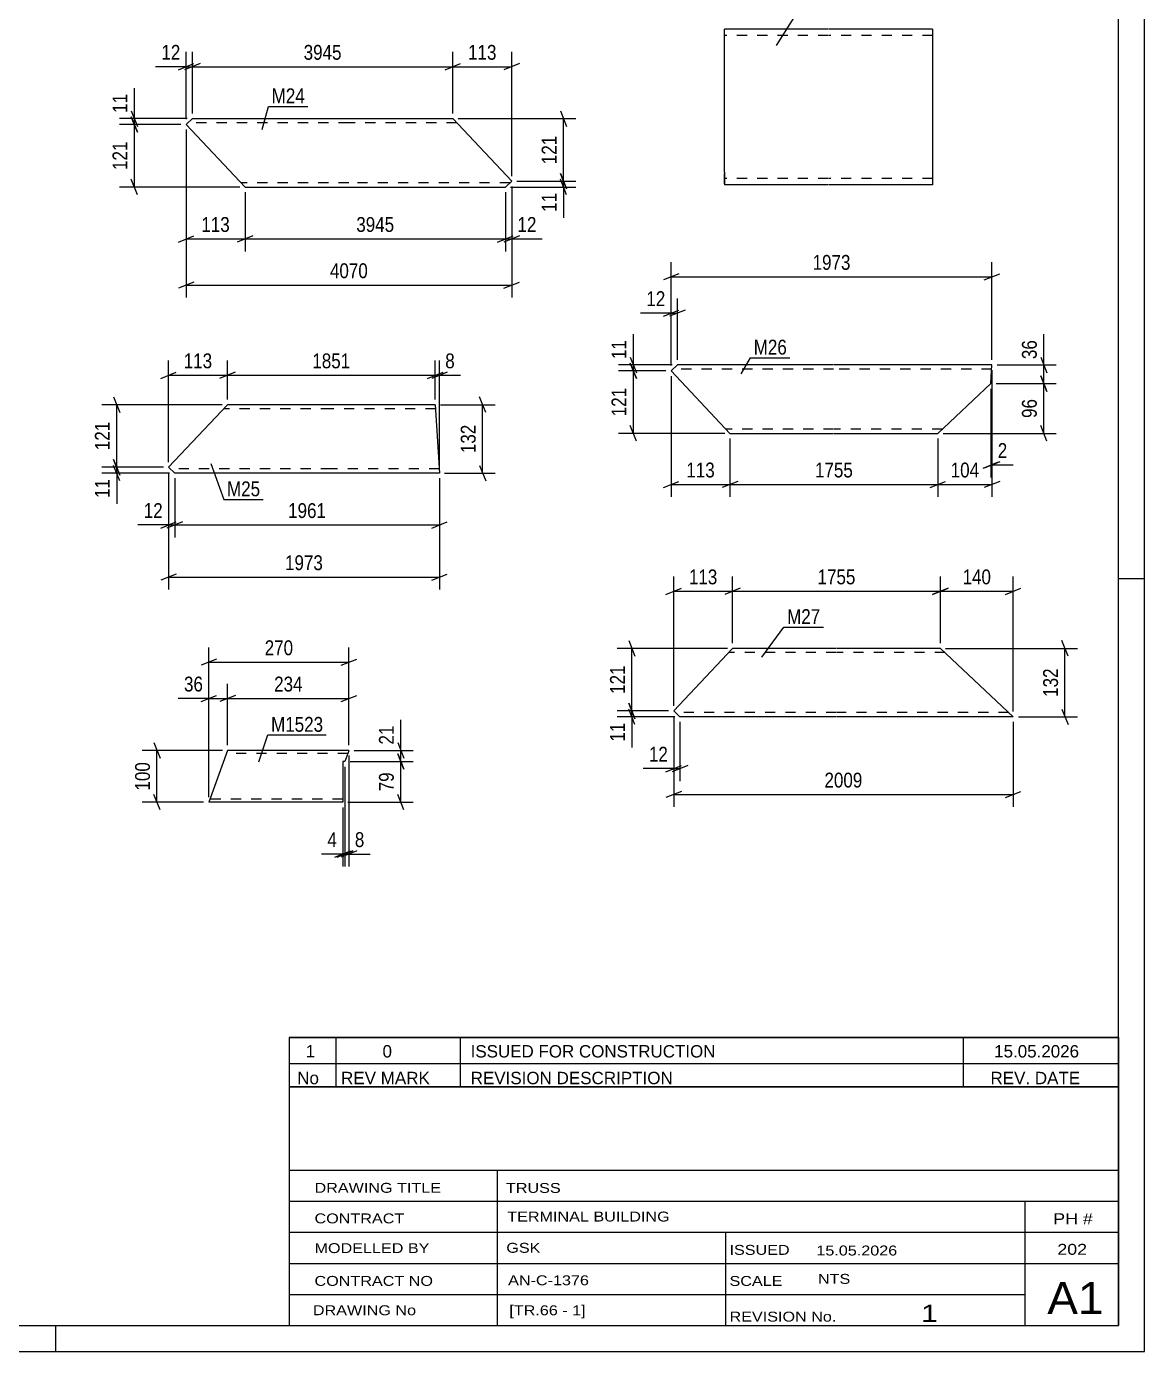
# Model space of a CAD drawing. Header units: millimetres. Extents: x 0 to 594, y 0 to 420.
# Drawn here: x 378.3 to 594, y 0 to 255.5 of the extents above; entities that cross this region are included whole.
import ezdxf

# ---------------------------------------------------------------- set-up
doc = ezdxf.new("R2010")
doc.units = ezdxf.units.MM
doc.linetypes.add('DXK_LINE_DOT2', pattern=[3.9198, 1.9599, -1.9599])
doc.styles.add('Arial Narrow', font='ARIALN.TTF', dxfattribs={"height": 0.2})

# ---------------------------------------------------------------- blocks, each defined once
blk = doc.blocks.new('Unknown-392021998-1163')
at = {"color": 5, "linetype": 'Continuous'}
for p, q in [((594, 0), (594, 420)), ((589, 5), (589, 415)), ((594, 149), (589, 149)), ((5, 5), (589, 5)), ((384, 0), (384, 5)), ((0, 0), (594, 0))]:
    blk.add_line(p, q, dxfattribs=at)
blk = doc.blocks.new('Unknown-392021998-32591')
at = {"color": 7, "linetype": 'Continuous'}
for p, q in [((429, 51.05), (429, 5)), ((429, 51.05), (589, 51.05)), ((589, 51), (589, 5)), ((429, 35), (589, 35)), ((469.14, 35), (469.14, 5)), ((429, 29), (589, 29)), ((571, 5.05), (571, 29.05)), ((429, 23), (589, 23)), ((513.14, 23), (513.14, 5)), ((429, 17), (589, 17)), ((429, 11), (571, 11)), ((429, 5), (589, 5))]:
    blk.add_line(p, q, dxfattribs=at)
at = {"color": 7, "style": 'Arial Narrow'}
for s, height, width, p in [('DRAWING TITLE', 1.9089, 1.425378, (433.88, 30.61)), ('TRUSS', 1.909, 1.425378, (470.81, 30.59)), ('CONTRACT', 1.909, 1.425378, (433.88, 24.71)), ('TERMINAL BUILDING', 1.9089, 1.425378, (471.06, 25.07)), ('MODELLED BY', 1.9089, 1.425378, (433.88, 18.98)), ('GSK', 1.909, 1.425378, (470.88, 19.04)), ('ISSUED', 1.909, 1.425378, (513.94, 18.64)), ('15.05.2026', 1.909, 1.425378, (530.69, 18.52)), ('CONTRACT NO', 1.9089, 1.425378, (433.88, 12.66)), ('AN-C-1376', 1.909, 1.425378, (471.23, 12.78)), ('SCALE', 1.909, 1.425378, (513.94, 12.65)), ('A1', 6.204, 1.25, (575.24, 7.2)), ('DRAWING No', 1.909, 1.425378, (433.56, 7)), ('[TR.66 - 1]', 1.9089, 1.425378, (471.46, 6.99)), ('REVISION No.', 1.9089, 1.425378, (513.94, 5.77)), ('1', 3.34, 1.5, (550.91, 5.68))]:
    blk.add_text(s, height=height, dxfattribs=dict(at, width=width)).set_placement(p)
at = {"color": 7, "linetype": 'Continuous', "style": 'Arial Narrow'}
for s, height, width, p in [('PH #', 2.1, 1.42538, (576.4, 24.55)), ('202', 2.1, 1.42538, (577.19, 18.65)), ('NTS', 1.909, 1.425378, (531, 13.05))]:
    blk.add_text(s, height=height, dxfattribs=dict(at, width=width)).set_placement(p)
blk = doc.blocks.new('Unknown-392021998-32592')
at = {"color": 7, "linetype": 'Continuous'}
for p, q in [((429, 60.55), (589, 60.55)), ((589, 60.55), (429, 60.55)), ((429, 60.55), (429, 55.55)), ((438, 60.55), (438, 55.55)), ((462, 60.55), (462, 55.55)), ((559, 60.55), (559, 55.55)), ((589, 60.55), (589, 55.55)), ((429, 55.55), (589, 55.55)), ((429, 55.55), (429, 51.05)), ((429, 55.55), (589, 55.55)), ((438, 55.55), (438, 51.05)), ((462, 55.55), (462, 51.05)), ((559, 55.55), (559, 51.05)), ((589, 55.55), (589, 51.05)), ((589, 51.05), (429, 51.05))]:
    blk.add_line(p, q, dxfattribs=at)
at = {"color": 7, "linetype": 'Continuous', "style": 'Arial Narrow'}
for s, height, width, p in [('1', 2.39, 1.196471, (432.16, 56.7)), ('0', 2.39, 1.196471, (447, 56.7)), ('ISSUED FOR CONSTRUCTION', 2.3861, 1.196471, (464, 56.7)), ('15.05.2026', 2.386, 1.196471, (565, 56.7)), ('No', 2.386, 1.2, (430.54, 51.55)), ('REV MARK', 2.386, 1.2, (439, 51.55)), ('REVISION DESCRIPTION', 2.3861, 1.2, (464, 51.55)), ('REV. DATE', 2.386, 1.2, (564.28, 51.55))]:
    blk.add_text(s, height=height, dxfattribs=dict(at, width=width)).set_placement(p)
blk = doc.blocks.new('Part-392021998-12018 - 12017')
at = {"color": 2, "linetype": 'Continuous'}
for p, q in [((410.32, 237.76), (409.12, 236.63)), ((410.32, 237.76), (440.47, 237.76)), ((440.57, 237.76), (460.57, 237.76)), ((460.57, 237.76), (471.92, 225.69)), ((409.12, 236.63), (420.47, 224.56)), ((471.92, 225.69), (470.71, 224.56)), ((420.47, 224.56), (440.47, 224.56)), ((440.57, 224.56), (470.71, 224.56))]:
    blk.add_line(p, q, dxfattribs=at)
at = {"color": 7, "linetype": 'DXK_LINE_DOT2'}
for p, q in [((440.47, 236.96), (409.47, 236.96)), ((461.32, 236.96), (440.57, 236.96)), ((440.47, 225.36), (419.72, 225.36)), ((471.57, 225.36), (440.57, 225.36))]:
    blk.add_line(p, q, dxfattribs=at)
blk = doc.blocks.new('Part-392021998-12027 - 12026')
at = {"color": 2, "linetype": 'Continuous'}
for p, q in [((405.72, 170.53), (417.07, 182.59)), ((437.07, 182.59), (417.07, 182.59)), ((457.17, 182.59), (437.17, 182.59)), ((457.17, 182.59), (457.98, 169.39)), ((406.92, 169.39), (405.72, 170.53)), ((437.07, 169.39), (406.92, 169.39)), ((457.98, 169.39), (437.17, 169.39))]:
    blk.add_line(p, q, dxfattribs=at)
at = {"color": 7, "linetype": 'DXK_LINE_DOT2'}
for p, q in [((437.07, 181.79), (416.32, 181.79)), ((457.22, 181.79), (437.17, 181.79)), ((437.07, 170.19), (406.07, 170.19)), ((457.93, 170.19), (437.17, 170.19)), ((457.93, 170.19), (457.93, 170.25))]:
    blk.add_line(p, q, dxfattribs=at)
blk = doc.blocks.new('Part-392021998-12034 - 12033')
at = {"color": 2, "linetype": 'Continuous'}
for p, q in [((502.68, 189.12), (503.89, 190.25)), ((502.68, 189.12), (514.03, 177.05)), ((534.03, 190.25), (503.89, 190.25)), ((564.57, 190.25), (534.13, 190.25)), ((564.35, 186.66), (564.57, 190.25)), ((554.13, 177.05), (564.35, 186.66)), ((514.03, 177.05), (534.03, 177.05)), ((534.13, 177.05), (554.13, 177.05))]:
    blk.add_line(p, q, dxfattribs=at)
at = {"color": 7, "linetype": 'DXK_LINE_DOT2'}
for p, q in [((534.03, 189.45), (503.04, 189.45)), ((564.52, 189.45), (534.13, 189.45)), ((534.03, 177.85), (513.28, 177.85)), ((554.98, 177.85), (534.13, 177.85))]:
    blk.add_line(p, q, dxfattribs=at)
blk = doc.blocks.new('Part-392021998-12041 - 12040')
at = {"color": 2, "linetype": 'Continuous'}
for p, q in [((503.18, 123.53), (514.52, 135.6)), ((534.52, 135.6), (514.52, 135.6)), ((554.62, 135.6), (534.62, 135.6)), ((554.62, 135.6), (568.66, 122.4)), ((504.38, 122.4), (503.18, 123.53)), ((534.52, 122.4), (504.38, 122.4)), ((568.66, 122.4), (534.62, 122.4))]:
    blk.add_line(p, q, dxfattribs=at)
at = {"color": 7, "linetype": 'DXK_LINE_DOT2'}
for p, q in [((534.52, 134.8), (513.77, 134.8)), ((555.48, 134.8), (534.62, 134.8)), ((534.52, 123.2), (503.53, 123.2)), ((567.81, 123.2), (534.62, 123.2)), ((567.56, 123.43), (567.61, 123.38)), ((567.75, 123.26), (567.81, 123.2))]:
    blk.add_line(p, q, dxfattribs=at)
blk = doc.blocks.new('Part-392021998-12268 - 12267')
at = {"color": 2, "linetype": 'Continuous'}
for p, q in [((533, 255.02), (513, 255.02)), ((513, 227.42), (513, 255.02)), ((553.1, 255.02), (533.1, 255.02)), ((553.1, 255.02), (553.1, 225.02)), ((513, 227.42), (513, 225.02)), ((533, 225.02), (513, 225.02)), ((553.1, 225.02), (533.1, 225.02))]:
    blk.add_line(p, q, dxfattribs=at)
at = {"color": 7, "linetype": 'DXK_LINE_DOT2'}
for p, q in [((533, 253.82), (513, 253.82)), ((553.1, 253.82), (533.1, 253.82)), ((513, 225.21), (513, 227.42)), ((513, 226.22), (513, 226.32)), ((533, 226.22), (513, 226.22)), ((553.1, 226.22), (533.1, 226.22)), ((553.1, 226.22), (553.1, 226.32))]:
    blk.add_line(p, q, dxfattribs=at)
blk = doc.blocks.new('Part-392021998-30158 - 30157')
at = {"color": 2, "linetype": 'Continuous'}
for p, q in [((417.12, 115.93), (413.48, 105.93)), ((440.53, 115.93), (417.12, 115.93)), ((440.5, 115.83), (439.76, 113.78)), ((440.53, 115.93), (440.5, 115.83)), ((439.76, 113.78), (439.32, 113.78)), ((439.32, 113.78), (439.32, 105.93)), ((439.32, 105.93), (413.48, 105.93))]:
    blk.add_line(p, q, dxfattribs=at)
at = {"color": 7, "linetype": 'DXK_LINE_DOT2'}
for p, q in [((440.32, 115.33), (416.91, 115.33)), ((413.7, 106.53), (413.72, 106.57)), ((439.32, 106.53), (413.7, 106.53))]:
    blk.add_line(p, q, dxfattribs=at)
blk = doc.blocks.new('StraightDimension-392021998-12545 - 12017')
at = {"color": 7, "linetype": 'Continuous'}
for p, q in [((409.12, 235.63), (409.12, 203.24)), ((471.92, 224.69), (471.92, 203.24)), ((410.62, 206.24), (407.62, 205.04)), ((409.12, 205.64), (471.92, 205.64)), ((470.42, 205.04), (473.42, 206.24))]:
    blk.add_line(p, q, dxfattribs=at)
at = {"color": 0}
blk.add_wipeout([(444.78, 206.39), (444.78, 210.59), (436.26, 210.59), (436.26, 206.39)], dxfattribs=at)
at = {"color": 3, "style": 'Arial Narrow'}
blk.add_text('4070', height=2.863, dxfattribs=at).set_placement((436.86, 206.99))
blk = doc.blocks.new('StraightDimension-392021998-16559 - 12017')
at = {"color": 7, "linetype": 'Continuous'}
for p, q in [((409.32, 237.76), (396.27, 237.76)), ((398.52, 239.26), (399.72, 236.26)), ((399.72, 235.13), (398.52, 238.13)), ((399.12, 236.63), (399.12, 237.76)), ((408.12, 236.63), (396.27, 236.63))]:
    blk.add_line(p, q, dxfattribs=at)
at = {"color": 0}
blk.add_wipeout([(398.37, 243.14), (394.17, 243.14), (394.17, 238.28), (398.37, 238.28)], dxfattribs=at)
at = {"color": 7, "linetype": 'Continuous'}
blk.add_line((399.12, 237.76), (399.12, 243.66), dxfattribs=at)
blk.add_line((399.12, 237.76), (399.12, 243.66), dxfattribs=at)
at = {"color": 3, "style": 'Arial Narrow'}
blk.add_text('11', height=2.863, rotation=90.0002, dxfattribs=at).set_placement((397.77, 238.88))
blk = doc.blocks.new('StraightDimension-392021998-16592 - 12017')
at = {"color": 7, "linetype": 'Continuous'}
for p, q in [((461.57, 237.76), (484.32, 237.76)), ((481.32, 239.26), (482.52, 236.26)), ((481.92, 225.69), (481.92, 237.76)), ((472.92, 225.69), (484.32, 225.69)), ((482.52, 224.19), (481.32, 227.19))]:
    blk.add_line(p, q, dxfattribs=at)
at = {"color": 0}
blk.add_wipeout([(481.17, 235.07), (476.97, 235.07), (476.97, 228.38), (481.17, 228.38)], dxfattribs=at)
at = {"color": 3, "style": 'Arial Narrow'}
blk.add_text('121', height=2.863, rotation=90.0002, dxfattribs=at).set_placement((480.57, 228.98))
blk = doc.blocks.new('StraightDimension-392021998-16560 - 12017')
at = {"color": 7, "linetype": 'Continuous'}
for p, q in [((398.52, 238.13), (399.72, 235.13)), ((408.12, 236.63), (396.27, 236.63)), ((399.12, 224.56), (399.12, 236.63)), ((399.72, 223.06), (398.52, 226.06)), ((419.47, 224.56), (396.27, 224.56))]:
    blk.add_line(p, q, dxfattribs=at)
at = {"color": 0}
blk.add_wipeout([(398.37, 233.93), (394.17, 233.93), (394.17, 227.25), (398.37, 227.25)], dxfattribs=at)
at = {"color": 3, "style": 'Arial Narrow'}
blk.add_text('121', height=2.863, rotation=90.0002, dxfattribs=at).set_placement((397.77, 227.85))
blk = doc.blocks.new('StraightDimension-392021998-20043 - 12017')
at = {"color": 7, "linetype": 'Continuous'}
for p, q in [((470.71, 223.56), (470.71, 212.16)), ((471.92, 224.69), (471.92, 212.16)), ((469.21, 213.96), (472.21, 215.16)), ((473.42, 215.16), (470.42, 213.96)), ((470.71, 214.56), (471.92, 214.56))]:
    blk.add_line(p, q, dxfattribs=at)
at = {"color": 0}
blk.add_wipeout([(477.3, 215.31), (477.3, 219.51), (472.44, 219.51), (472.44, 215.31)], dxfattribs=at)
at = {"color": 7, "linetype": 'Continuous'}
blk.add_line((471.92, 214.56), (477.82, 214.56), dxfattribs=at)
blk.add_line((471.92, 214.56), (477.82, 214.56), dxfattribs=at)
at = {"color": 3, "style": 'Arial Narrow'}
blk.add_text('12', height=2.863, dxfattribs=at).set_placement((473.04, 215.91))
blk = doc.blocks.new('StraightDimension-392021998-16593 - 12017')
at = {"color": 7, "linetype": 'Continuous'}
for p, q in [((472.92, 225.69), (484.32, 225.69)), ((481.32, 227.19), (482.52, 224.19)), ((482.52, 223.06), (481.32, 226.06)), ((481.92, 224.56), (481.92, 225.69)), ((471.71, 224.56), (484.32, 224.56))]:
    blk.add_line(p, q, dxfattribs=at)
at = {"color": 0}
blk.add_wipeout([(481.17, 224.03), (476.97, 224.03), (476.97, 219.18), (481.17, 219.18)], dxfattribs=at)
at = {"color": 7, "linetype": 'Continuous'}
blk.add_line((481.92, 224.56), (481.92, 218.65), dxfattribs=at)
blk.add_line((481.92, 224.56), (481.92, 218.65), dxfattribs=at)
at = {"color": 3, "style": 'Arial Narrow'}
blk.add_text('11', height=2.863, rotation=90.0002, dxfattribs=at).set_placement((480.57, 219.78))
blk = doc.blocks.new('StraightDimension-392021998-20044 - 12017')
at = {"color": 7, "linetype": 'Continuous'}
for p, q in [((420.47, 223.56), (420.47, 212.16)), ((470.71, 223.56), (470.71, 212.16)), ((421.97, 215.16), (418.97, 213.96)), ((469.21, 213.96), (472.21, 215.16)), ((420.47, 214.56), (470.71, 214.56))]:
    blk.add_line(p, q, dxfattribs=at)
at = {"color": 0}
blk.add_wipeout([(449.85, 215.31), (449.85, 219.51), (441.34, 219.51), (441.34, 215.31)], dxfattribs=at)
at = {"color": 3, "style": 'Arial Narrow'}
blk.add_text('3945', height=2.863, dxfattribs=at).set_placement((441.94, 215.91))
blk = doc.blocks.new('StraightDimension-392021998-20045 - 12017')
at = {"color": 7, "linetype": 'Continuous'}
for p, q in [((409.12, 235.63), (409.12, 212.16)), ((420.47, 223.56), (420.47, 212.16)), ((407.62, 213.96), (410.62, 215.16)), ((421.97, 215.16), (418.97, 213.96)), ((409.12, 214.56), (420.47, 214.56))]:
    blk.add_line(p, q, dxfattribs=at)
at = {"color": 0}
blk.add_wipeout([(418.14, 215.31), (418.14, 219.51), (411.45, 219.51), (411.45, 215.31)], dxfattribs=at)
at = {"color": 3, "style": 'Arial Narrow'}
blk.add_text('113', height=2.863, dxfattribs=at).set_placement((412.05, 215.91))
blk = doc.blocks.new('StraightDimension-392021998-20116 - 12017')
at = {"color": 7, "linetype": 'Continuous'}
for p, q in [((460.57, 238.76), (460.57, 250.61)), ((471.92, 226.69), (471.92, 250.61)), ((459.07, 247.16), (462.07, 248.36)), ((473.42, 248.36), (470.42, 247.16)), ((460.57, 247.76), (471.92, 247.76))]:
    blk.add_line(p, q, dxfattribs=at)
at = {"color": 0}
blk.add_wipeout([(469.59, 248.51), (469.59, 252.71), (462.9, 252.71), (462.9, 248.51)], dxfattribs=at)
at = {"color": 3, "style": 'Arial Narrow'}
blk.add_text('113', height=2.863, dxfattribs=at).set_placement((463.5, 249.11))
blk = doc.blocks.new('StraightDimension-392021998-20117 - 12017')
at = {"color": 7, "linetype": 'Continuous'}
for p, q in [((410.32, 238.76), (410.32, 250.61)), ((460.57, 238.76), (460.57, 250.61)), ((411.82, 248.36), (408.82, 247.16)), ((459.07, 247.16), (462.07, 248.36)), ((410.32, 247.76), (460.57, 247.76))]:
    blk.add_line(p, q, dxfattribs=at)
at = {"color": 0}
blk.add_wipeout([(439.7, 248.51), (439.7, 252.71), (431.19, 252.71), (431.19, 248.51)], dxfattribs=at)
at = {"color": 3, "style": 'Arial Narrow'}
blk.add_text('3945', height=2.863, dxfattribs=at).set_placement((431.79, 249.11))
blk = doc.blocks.new('StraightDimension-392021998-20118 - 12017')
at = {"color": 7, "linetype": 'Continuous'}
for p, q in [((409.12, 237.63), (409.12, 250.61)), ((410.32, 238.76), (410.32, 250.61)), ((407.62, 247.16), (410.62, 248.36)), ((411.82, 248.36), (408.82, 247.16)), ((409.12, 247.76), (410.32, 247.76))]:
    blk.add_line(p, q, dxfattribs=at)
at = {"color": 0}
blk.add_wipeout([(408.59, 248.51), (408.59, 252.71), (403.74, 252.71), (403.74, 248.51)], dxfattribs=at)
at = {"color": 7, "linetype": 'Continuous'}
blk.add_line((409.12, 247.76), (403.21, 247.76), dxfattribs=at)
blk.add_line((409.12, 247.76), (403.21, 247.76), dxfattribs=at)
at = {"color": 3, "style": 'Arial Narrow'}
blk.add_text('12', height=2.863, dxfattribs=at).set_placement((404.34, 249.11))
blk = doc.blocks.new('StraightDimension-392021998-16775 - 12026')
at = {"color": 7, "linetype": 'Continuous'}
for p, q in [((466.91, 181.09), (465.71, 184.09)), ((458.17, 182.59), (468.71, 182.59)), ((466.31, 169.39), (466.31, 182.59)), ((458.98, 169.39), (468.71, 169.39)), ((465.71, 170.89), (466.91, 167.89))]:
    blk.add_line(p, q, dxfattribs=at)
at = {"color": 0}
blk.add_wipeout([(465.56, 179.34), (461.36, 179.34), (461.36, 172.65), (465.56, 172.65)], dxfattribs=at)
at = {"color": 3, "style": 'Arial Narrow'}
blk.add_text('132', height=2.863, rotation=90.0002, dxfattribs=at).set_placement((464.96, 173.25))
blk = doc.blocks.new('StraightDimension-392021998-12575 - 12026')
at = {"color": 7, "linetype": 'Continuous'}
for p, q in [((405.72, 169.53), (405.72, 146.93)), ((457.98, 168.39), (457.98, 146.93)), ((407.22, 149.93), (404.22, 148.73)), ((405.72, 149.33), (457.98, 149.33)), ((456.48, 148.73), (459.48, 149.93))]:
    blk.add_line(p, q, dxfattribs=at)
at = {"color": 0}
blk.add_wipeout([(436.11, 150.08), (436.11, 154.28), (427.59, 154.28), (427.59, 150.08)], dxfattribs=at)
at = {"color": 3, "style": 'Arial Narrow'}
blk.add_text('1973', height=2.863, dxfattribs=at).set_placement((428.19, 150.68))
blk = doc.blocks.new('StraightDimension-392021998-16627 - 12026')
at = {"color": 7, "linetype": 'Continuous'}
for p, q in [((395.12, 184.09), (396.32, 181.09)), ((416.07, 182.59), (392.87, 182.59)), ((395.72, 170.53), (395.72, 182.59)), ((396.32, 169.03), (395.12, 172.03)), ((404.72, 170.53), (392.87, 170.53))]:
    blk.add_line(p, q, dxfattribs=at)
at = {"color": 0}
blk.add_wipeout([(394.97, 179.9), (390.77, 179.9), (390.77, 173.22), (394.97, 173.22)], dxfattribs=at)
at = {"color": 3, "style": 'Arial Narrow'}
blk.add_text('121', height=2.863, rotation=90.0002, dxfattribs=at).set_placement((394.37, 173.82))
blk = doc.blocks.new('StraightDimension-392021998-16628 - 12026')
at = {"color": 7, "linetype": 'Continuous'}
for p, q in [((395.12, 172.03), (396.32, 169.03)), ((404.72, 170.53), (392.87, 170.53)), ((405.92, 169.39), (392.87, 169.39)), ((396.32, 167.89), (395.12, 170.89)), ((395.72, 169.39), (395.72, 170.53))]:
    blk.add_line(p, q, dxfattribs=at)
at = {"color": 0}
blk.add_wipeout([(394.97, 168.87), (390.77, 168.87), (390.77, 164.01), (394.97, 164.01)], dxfattribs=at)
at = {"color": 7, "linetype": 'Continuous'}
blk.add_line((395.72, 169.39), (395.72, 163.49), dxfattribs=at)
blk.add_line((395.72, 169.39), (395.72, 163.49), dxfattribs=at)
at = {"color": 3, "style": 'Arial Narrow'}
blk.add_text('11', height=2.863, rotation=90.0002, dxfattribs=at).set_placement((394.37, 164.61))
blk = doc.blocks.new('StraightDimension-392021998-20159 - 12026')
at = {"color": 7, "linetype": 'Continuous'}
for p, q in [((406.92, 168.39), (406.92, 156.99)), ((457.98, 168.39), (457.98, 156.99)), ((408.42, 159.99), (405.42, 158.79)), ((406.92, 159.39), (457.98, 159.39)), ((456.48, 158.79), (459.48, 159.99))]:
    blk.add_line(p, q, dxfattribs=at)
at = {"color": 0}
blk.add_wipeout([(436.71, 160.14), (436.71, 164.34), (428.19, 164.34), (428.19, 160.14)], dxfattribs=at)
at = {"color": 3, "style": 'Arial Narrow'}
blk.add_text('1961', height=2.863, dxfattribs=at).set_placement((428.79, 160.74))
blk = doc.blocks.new('StraightDimension-392021998-20160 - 12026')
at = {"color": 7, "linetype": 'Continuous'}
for p, q in [((405.72, 169.53), (405.72, 156.99)), ((406.92, 168.39), (406.92, 156.99)), ((404.22, 158.79), (407.22, 159.99)), ((408.42, 159.99), (405.42, 158.79)), ((405.72, 159.39), (406.92, 159.39))]:
    blk.add_line(p, q, dxfattribs=at)
at = {"color": 0}
blk.add_wipeout([(405.19, 160.14), (405.19, 164.34), (400.34, 164.34), (400.34, 160.14)], dxfattribs=at)
at = {"color": 7, "linetype": 'Continuous'}
blk.add_line((405.72, 159.39), (399.81, 159.39), dxfattribs=at)
blk.add_line((405.72, 159.39), (399.81, 159.39), dxfattribs=at)
at = {"color": 3, "style": 'Arial Narrow'}
blk.add_text('12', height=2.863, dxfattribs=at).set_placement((400.94, 160.74))
blk = doc.blocks.new('StraightDimension-392021998-20249 - 12026')
at = {"color": 7, "linetype": 'Continuous'}
for p, q in [((457.17, 183.59), (457.17, 191.11)), ((457.98, 170.39), (457.98, 191.11)), ((455.67, 187.66), (458.67, 188.86)), ((459.48, 188.86), (456.48, 187.66)), ((457.17, 188.26), (457.98, 188.26))]:
    blk.add_line(p, q, dxfattribs=at)
at = {"color": 0}
blk.add_wipeout([(461.53, 189.01), (461.53, 193.21), (458.5, 193.21), (458.5, 189.01)], dxfattribs=at)
at = {"color": 7, "linetype": 'Continuous'}
blk.add_line((457.98, 188.26), (462.06, 188.26), dxfattribs=at)
blk.add_line((457.98, 188.26), (462.06, 188.26), dxfattribs=at)
at = {"color": 3, "style": 'Arial Narrow'}
blk.add_text('8', height=2.86, dxfattribs=at).set_placement((459.1, 189.61))
blk = doc.blocks.new('StraightDimension-392021998-20250 - 12026')
at = {"color": 7, "linetype": 'Continuous'}
for p, q in [((417.07, 183.59), (417.07, 191.11)), ((457.17, 183.59), (457.17, 191.11)), ((418.57, 188.86), (415.57, 187.66)), ((417.07, 188.26), (457.17, 188.26)), ((455.67, 187.66), (458.67, 188.86))]:
    blk.add_line(p, q, dxfattribs=at)
at = {"color": 0}
blk.add_wipeout([(441.37, 189.01), (441.37, 193.21), (432.86, 193.21), (432.86, 189.01)], dxfattribs=at)
at = {"color": 3, "style": 'Arial Narrow'}
blk.add_text('1851', height=2.863, dxfattribs=at).set_placement((433.46, 189.61))
blk = doc.blocks.new('StraightDimension-392021998-20251 - 12026')
at = {"color": 7, "linetype": 'Continuous'}
for p, q in [((405.72, 171.53), (405.72, 191.11)), ((417.07, 183.59), (417.07, 191.11)), ((404.22, 187.66), (407.22, 188.86)), ((405.72, 188.26), (417.07, 188.26)), ((418.57, 188.86), (415.57, 187.66))]:
    blk.add_line(p, q, dxfattribs=at)
at = {"color": 0}
blk.add_wipeout([(414.74, 189.01), (414.74, 193.21), (408.05, 193.21), (408.05, 189.01)], dxfattribs=at)
at = {"color": 3, "style": 'Arial Narrow'}
blk.add_text('113', height=2.863, dxfattribs=at).set_placement((408.65, 189.61))
blk = doc.blocks.new('StraightDimension-392021998-16665 - 12033')
at = {"color": 7, "linetype": 'Continuous'}
for p, q in [((494.79, 191.75), (495.99, 188.75)), ((502.89, 190.25), (492.54, 190.25)), ((501.68, 189.12), (492.54, 189.12)), ((495.99, 187.62), (494.79, 190.62)), ((495.39, 189.12), (495.39, 190.25))]:
    blk.add_line(p, q, dxfattribs=at)
at = {"color": 0}
blk.add_wipeout([(494.64, 195.64), (490.44, 195.64), (490.44, 190.78), (494.64, 190.78)], dxfattribs=at)
at = {"color": 7, "linetype": 'Continuous'}
blk.add_line((495.39, 190.25), (495.39, 196.16), dxfattribs=at)
blk.add_line((495.39, 190.25), (495.39, 196.16), dxfattribs=at)
at = {"color": 3, "style": 'Arial Narrow'}
blk.add_text('11', height=2.863, rotation=90.0002, dxfattribs=at).set_placement((494.04, 191.38))
blk = doc.blocks.new('StraightDimension-392021998-12604 - 12033')
at = {"color": 7, "linetype": 'Continuous'}
for p, q in [((565.35, 186.66), (576.97, 186.66)), ((573.97, 188.16), (575.17, 185.16)), ((574.57, 177.05), (574.57, 186.66)), ((555.13, 177.05), (576.97, 177.05)), ((575.17, 175.55), (573.97, 178.55))]:
    blk.add_line(p, q, dxfattribs=at)
at = {"color": 0}
blk.add_wipeout([(573.82, 184.29), (569.62, 184.29), (569.62, 179.43), (573.82, 179.43)], dxfattribs=at)
at = {"color": 3, "style": 'Arial Narrow'}
blk.add_text('96', height=2.863, rotation=90.0002, dxfattribs=at).set_placement((573.22, 180.03))
blk = doc.blocks.new('StraightDimension-392021998-12591 - 12033')
at = {"color": 7, "linetype": 'Continuous'}
for p, q in [((502.68, 190.12), (502.68, 203.1)), ((503.89, 191.25), (503.89, 203.1)), ((501.18, 199.65), (504.18, 200.85)), ((505.39, 200.85), (502.39, 199.65)), ((502.68, 200.25), (503.89, 200.25))]:
    blk.add_line(p, q, dxfattribs=at)
at = {"color": 0}
blk.add_wipeout([(502.16, 201), (502.16, 205.2), (497.3, 205.2), (497.3, 201)], dxfattribs=at)
at = {"color": 7, "linetype": 'Continuous'}
blk.add_line((502.68, 200.25), (496.78, 200.25), dxfattribs=at)
blk.add_line((502.68, 200.25), (496.78, 200.25), dxfattribs=at)
at = {"color": 3, "style": 'Arial Narrow'}
blk.add_text('12', height=2.863, dxfattribs=at).set_placement((497.9, 201.6))
blk = doc.blocks.new('StraightDimension-392021998-12611 - 12033')
at = {"color": 7, "linetype": 'Continuous'}
for p, q in [((502.68, 190.12), (502.68, 210.1)), ((564.57, 191.25), (564.57, 210.1)), ((504.18, 207.85), (501.18, 206.65)), ((502.68, 207.25), (564.57, 207.25)), ((563.07, 206.65), (566.07, 207.85))]:
    blk.add_line(p, q, dxfattribs=at)
at = {"color": 0}
blk.add_wipeout([(537.88, 208), (537.88, 212.2), (529.37, 212.2), (529.37, 208)], dxfattribs=at)
at = {"color": 3, "style": 'Arial Narrow'}
blk.add_text('1973', height=2.863, dxfattribs=at).set_placement((529.97, 208.6))
blk = doc.blocks.new('StraightDimension-392021998-12603 - 12033')
at = {"color": 7, "linetype": 'Continuous'}
for p, q in [((573.97, 191.75), (575.17, 188.75)), ((565.57, 190.25), (576.97, 190.25)), ((574.57, 186.66), (574.57, 190.25)), ((565.35, 186.66), (576.97, 186.66)), ((575.17, 185.16), (573.97, 188.16))]:
    blk.add_line(p, q, dxfattribs=at)
at = {"color": 0}
blk.add_wipeout([(573.82, 195.64), (569.62, 195.64), (569.62, 190.78), (573.82, 190.78)], dxfattribs=at)
at = {"color": 7, "linetype": 'Continuous'}
blk.add_line((574.57, 190.25), (574.57, 196.16), dxfattribs=at)
blk.add_line((574.57, 190.25), (574.57, 196.16), dxfattribs=at)
at = {"color": 3, "style": 'Arial Narrow'}
blk.add_text('36', height=2.863, rotation=90.0002, dxfattribs=at).set_placement((573.22, 191.38))
blk = doc.blocks.new('StraightDimension-392021998-12587 - 12033')
at = {"color": 7, "linetype": 'Continuous'}
for p, q in [((564.57, 189.25), (564.57, 168.58)), ((564.35, 185.66), (564.35, 168.58)), ((562.85, 170.38), (565.85, 171.58)), ((566.07, 171.58), (563.07, 170.38)), ((564.35, 170.98), (564.57, 170.98))]:
    blk.add_line(p, q, dxfattribs=at)
at = {"color": 0}
blk.add_wipeout([(568.12, 171.73), (568.12, 175.93), (565.09, 175.93), (565.09, 171.73)], dxfattribs=at)
at = {"color": 7, "linetype": 'Continuous'}
blk.add_line((564.57, 170.98), (568.65, 170.98), dxfattribs=at)
blk.add_line((564.57, 170.98), (568.65, 170.98), dxfattribs=at)
at = {"color": 3, "style": 'Arial Narrow'}
blk.add_text('2', height=2.86, dxfattribs=at).set_placement((565.69, 172.33))
blk = doc.blocks.new('StraightDimension-392021998-16730 - 12033')
at = {"color": 7, "linetype": 'Continuous'}
for p, q in [((564.57, 189.25), (564.57, 164.81)), ((554.13, 176.05), (554.13, 164.81)), ((552.63, 166.61), (555.63, 167.81)), ((554.13, 167.21), (564.57, 167.21)), ((566.07, 167.81), (563.07, 166.61))]:
    blk.add_line(p, q, dxfattribs=at)
at = {"color": 0}
blk.add_wipeout([(562.69, 167.96), (562.69, 172.16), (556.01, 172.16), (556.01, 167.96)], dxfattribs=at)
at = {"color": 3, "style": 'Arial Narrow'}
blk.add_text('104', height=2.863, dxfattribs=at).set_placement((556.61, 168.56))
blk = doc.blocks.new('StraightDimension-392021998-16666 - 12033')
at = {"color": 7, "linetype": 'Continuous'}
for p, q in [((501.68, 189.12), (492.54, 189.12)), ((494.79, 190.62), (495.99, 187.62)), ((495.39, 177.05), (495.39, 189.12)), ((513.03, 177.05), (492.54, 177.05)), ((495.99, 175.55), (494.79, 178.55))]:
    blk.add_line(p, q, dxfattribs=at)
at = {"color": 0}
blk.add_wipeout([(494.64, 186.43), (490.44, 186.43), (490.44, 179.75), (494.64, 179.75)], dxfattribs=at)
at = {"color": 3, "style": 'Arial Narrow'}
blk.add_text('121', height=2.863, rotation=90.0002, dxfattribs=at).set_placement((494.04, 180.35))
blk = doc.blocks.new('StraightDimension-392021998-16731 - 12033')
at = {"color": 7, "linetype": 'Continuous'}
for p, q in [((514.03, 176.05), (514.03, 164.81)), ((554.13, 176.05), (554.13, 164.81)), ((515.53, 167.81), (512.53, 166.61)), ((514.03, 167.21), (554.13, 167.21)), ((552.63, 166.61), (555.63, 167.81))]:
    blk.add_line(p, q, dxfattribs=at)
at = {"color": 0}
blk.add_wipeout([(538.34, 167.96), (538.34, 172.16), (529.83, 172.16), (529.83, 167.96)], dxfattribs=at)
at = {"color": 3, "style": 'Arial Narrow'}
blk.add_text('1755', height=2.863, dxfattribs=at).set_placement((530.43, 168.56))
blk = doc.blocks.new('StraightDimension-392021998-16732 - 12033')
at = {"color": 7, "linetype": 'Continuous'}
for p, q in [((502.68, 188.12), (502.68, 164.81)), ((514.03, 176.05), (514.03, 164.81)), ((501.18, 166.61), (504.18, 167.81)), ((502.68, 167.21), (514.03, 167.21)), ((515.53, 167.81), (512.53, 166.61))]:
    blk.add_line(p, q, dxfattribs=at)
at = {"color": 0}
blk.add_wipeout([(511.7, 167.96), (511.7, 172.16), (505.01, 172.16), (505.01, 167.96)], dxfattribs=at)
at = {"color": 3, "style": 'Arial Narrow'}
blk.add_text('113', height=2.863, dxfattribs=at).set_placement((505.61, 168.56))
blk = doc.blocks.new('StraightDimension-392021998-12635 - 12040')
at = {"color": 7, "linetype": 'Continuous'}
for p, q in [((555.62, 135.6), (581.06, 135.6)), ((579.26, 134.1), (578.06, 137.1)), ((578.66, 122.4), (578.66, 135.6)), ((578.06, 123.9), (579.26, 120.9)), ((569.66, 122.4), (581.06, 122.4))]:
    blk.add_line(p, q, dxfattribs=at)
at = {"color": 0}
blk.add_wipeout([(577.91, 132.34), (573.71, 132.34), (573.71, 125.65), (577.91, 125.65)], dxfattribs=at)
at = {"color": 3, "style": 'Arial Narrow'}
blk.add_text('132', height=2.863, rotation=90.0002, dxfattribs=at).set_placement((577.31, 126.25))
blk = doc.blocks.new('StraightDimension-392021998-12623 - 12040')
at = {"color": 7, "linetype": 'Continuous'}
for p, q in [((503.18, 122.53), (503.18, 110)), ((504.38, 121.4), (504.38, 110)), ((501.68, 111.8), (504.68, 113)), ((505.88, 113), (502.88, 111.8)), ((503.18, 112.4), (504.38, 112.4))]:
    blk.add_line(p, q, dxfattribs=at)
at = {"color": 0}
blk.add_wipeout([(502.65, 113.15), (502.65, 117.35), (497.79, 117.35), (497.79, 113.15)], dxfattribs=at)
at = {"color": 7, "linetype": 'Continuous'}
blk.add_line((503.18, 112.4), (497.27, 112.4), dxfattribs=at)
blk.add_line((503.18, 112.4), (497.27, 112.4), dxfattribs=at)
at = {"color": 3, "style": 'Arial Narrow'}
blk.add_text('12', height=2.863, dxfattribs=at).set_placement((498.39, 113.75))
blk = doc.blocks.new('StraightDimension-392021998-16865 - 12040')
at = {"color": 7, "linetype": 'Continuous'}
for p, q in [((513.52, 135.6), (492.25, 135.6)), ((494.5, 137.1), (495.7, 134.1)), ((495.1, 123.53), (495.1, 135.6)), ((502.18, 123.53), (492.25, 123.53)), ((495.7, 122.03), (494.5, 125.03))]:
    blk.add_line(p, q, dxfattribs=at)
at = {"color": 0}
blk.add_wipeout([(494.35, 132.91), (490.15, 132.91), (490.15, 126.22), (494.35, 126.22)], dxfattribs=at)
at = {"color": 3, "style": 'Arial Narrow'}
blk.add_text('121', height=2.863, rotation=90.0002, dxfattribs=at).set_placement((493.75, 126.82))
blk = doc.blocks.new('StraightDimension-392021998-20323 - 12040')
at = {"color": 7, "linetype": 'Continuous'}
for p, q in [((514.52, 136.6), (514.52, 149.45)), ((554.62, 136.6), (554.62, 149.45)), ((516.02, 147.2), (513.02, 146)), ((514.52, 146.6), (554.62, 146.6)), ((553.12, 146), (556.12, 147.2))]:
    blk.add_line(p, q, dxfattribs=at)
at = {"color": 0}
blk.add_wipeout([(538.83, 147.35), (538.83, 151.55), (530.32, 151.55), (530.32, 147.35)], dxfattribs=at)
at = {"color": 3, "style": 'Arial Narrow'}
blk.add_text('1755', height=2.863, dxfattribs=at).set_placement((530.92, 147.95))
blk = doc.blocks.new('StraightDimension-392021998-12641 - 12040')
at = {"color": 7, "linetype": 'Continuous'}
for p, q in [((503.18, 122.53), (503.18, 105.01)), ((568.66, 121.4), (568.66, 105.01)), ((504.68, 108.01), (501.68, 106.81)), ((503.18, 107.41), (568.66, 107.41)), ((567.16, 106.81), (570.16, 108.01))]:
    blk.add_line(p, q, dxfattribs=at)
at = {"color": 0}
blk.add_wipeout([(540.17, 108.16), (540.17, 112.36), (531.66, 112.36), (531.66, 108.16)], dxfattribs=at)
at = {"color": 3, "style": 'Arial Narrow'}
blk.add_text('2009', height=2.863, dxfattribs=at).set_placement((532.26, 108.76))
blk = doc.blocks.new('StraightDimension-392021998-16866 - 12040')
at = {"color": 7, "linetype": 'Continuous'}
for p, q in [((502.18, 123.53), (492.25, 123.53)), ((494.5, 125.03), (495.7, 122.03)), ((495.7, 120.9), (494.5, 123.9)), ((495.1, 122.4), (495.1, 123.53)), ((503.38, 122.4), (492.25, 122.4))]:
    blk.add_line(p, q, dxfattribs=at)
at = {"color": 0}
blk.add_wipeout([(494.35, 121.87), (490.15, 121.87), (490.15, 117.02), (494.35, 117.02)], dxfattribs=at)
at = {"color": 7, "linetype": 'Continuous'}
blk.add_line((495.1, 122.4), (495.1, 116.49), dxfattribs=at)
blk.add_line((495.1, 122.4), (495.1, 116.49), dxfattribs=at)
at = {"color": 3, "style": 'Arial Narrow'}
blk.add_text('11', height=2.863, rotation=90.0002, dxfattribs=at).set_placement((493.75, 117.62))
blk = doc.blocks.new('StraightDimension-392021998-20322 - 12040')
at = {"color": 7, "linetype": 'Continuous'}
for p, q in [((554.62, 136.6), (554.62, 149.45)), ((568.66, 123.4), (568.66, 149.45)), ((556.12, 147.2), (553.12, 146)), ((554.62, 146.6), (568.66, 146.6)), ((567.16, 146), (570.16, 147.2))]:
    blk.add_line(p, q, dxfattribs=at)
at = {"color": 0}
blk.add_wipeout([(564.98, 147.35), (564.98, 151.55), (558.3, 151.55), (558.3, 147.35)], dxfattribs=at)
at = {"color": 3, "style": 'Arial Narrow'}
blk.add_text('140', height=2.863, dxfattribs=at).set_placement((558.9, 147.95))
blk = doc.blocks.new('StraightDimension-392021998-20324 - 12040')
at = {"color": 7, "linetype": 'Continuous'}
for p, q in [((503.18, 124.53), (503.18, 149.45)), ((514.52, 136.6), (514.52, 149.45)), ((501.68, 146), (504.68, 147.2)), ((503.18, 146.6), (514.52, 146.6)), ((516.02, 147.2), (513.02, 146))]:
    blk.add_line(p, q, dxfattribs=at)
at = {"color": 0}
blk.add_wipeout([(512.19, 147.35), (512.19, 151.55), (505.51, 151.55), (505.51, 147.35)], dxfattribs=at)
at = {"color": 3, "style": 'Arial Narrow'}
blk.add_text('113', height=2.863, dxfattribs=at).set_placement((506.11, 147.95))
blk = doc.blocks.new('StraightDimension-392021998-32461 - 30157')
at = {"color": 7, "linetype": 'Continuous'}
for p, q in [((439.76, 112.78), (439.76, 93.53)), ((440.53, 114.93), (440.53, 93.53)), ((438.26, 95.33), (441.26, 96.53)), ((442.03, 96.53), (439.03, 95.33)), ((439.76, 95.93), (440.53, 95.93))]:
    blk.add_line(p, q, dxfattribs=at)
at = {"color": 0}
blk.add_wipeout([(444.09, 96.68), (444.09, 100.88), (441.06, 100.88), (441.06, 96.68)], dxfattribs=at)
at = {"color": 7, "linetype": 'Continuous'}
blk.add_line((440.53, 95.93), (444.61, 95.93), dxfattribs=at)
blk.add_line((440.53, 95.93), (444.61, 95.93), dxfattribs=at)
at = {"color": 3, "style": 'Arial Narrow'}
blk.add_text('8', height=2.86, dxfattribs=at).set_placement((441.66, 97.28))
blk = doc.blocks.new('StraightDimension-392021998-32540 - 30157')
at = {"color": 7, "linetype": 'Continuous'}
for p, q in [((441.53, 115.93), (452.93, 115.93)), ((449.93, 117.43), (451.13, 114.43)), ((451.13, 112.28), (449.93, 115.28)), ((450.53, 113.78), (450.53, 115.93)), ((440.76, 113.78), (452.93, 113.78))]:
    blk.add_line(p, q, dxfattribs=at)
at = {"color": 0}
blk.add_wipeout([(449.78, 121.31), (445.58, 121.31), (445.58, 116.45), (449.78, 116.45)], dxfattribs=at)
at = {"color": 7, "linetype": 'Continuous'}
blk.add_line((450.53, 115.93), (450.53, 121.83), dxfattribs=at)
blk.add_line((450.53, 115.93), (450.53, 121.83), dxfattribs=at)
at = {"color": 3, "style": 'Arial Narrow'}
blk.add_text('21', height=2.863, rotation=90.0002, dxfattribs=at).set_placement((449.18, 117.05))
blk = doc.blocks.new('StraightDimension-392021998-30368 - 30157')
at = {"color": 7, "linetype": 'Continuous'}
for p, q in [((416.12, 115.93), (400.63, 115.93)), ((402.88, 117.43), (404.08, 114.43)), ((403.48, 105.93), (403.48, 115.93)), ((404.08, 104.43), (402.88, 107.43)), ((412.48, 105.93), (400.63, 105.93))]:
    blk.add_line(p, q, dxfattribs=at)
at = {"color": 0}
blk.add_wipeout([(402.73, 114.27), (398.53, 114.27), (398.53, 107.58), (402.73, 107.58)], dxfattribs=at)
at = {"color": 3, "style": 'Arial Narrow'}
blk.add_text('100', height=2.863, rotation=90.0002, dxfattribs=at).set_placement((402.13, 108.18))
blk = doc.blocks.new('StraightDimension-392021998-30374 - 30157')
at = {"color": 7, "linetype": 'Continuous'}
for p, q in [((417.12, 116.93), (417.12, 128.78)), ((440.53, 116.93), (440.53, 128.78)), ((418.62, 126.53), (415.62, 125.33)), ((417.12, 125.93), (440.53, 125.93)), ((439.03, 125.33), (442.03, 126.53))]:
    blk.add_line(p, q, dxfattribs=at)
at = {"color": 0}
blk.add_wipeout([(432.17, 126.68), (432.17, 130.88), (425.49, 130.88), (425.49, 126.68)], dxfattribs=at)
at = {"color": 3, "style": 'Arial Narrow'}
blk.add_text('234', height=2.863, dxfattribs=at).set_placement((426.09, 127.28))
blk = doc.blocks.new('StraightDimension-392021998-32462 - 30157')
at = {"color": 7, "linetype": 'Continuous'}
for p, q in [((439.76, 112.78), (439.76, 93.53)), ((439.32, 104.93), (439.32, 93.53)), ((437.82, 95.33), (440.82, 96.53)), ((441.26, 96.53), (438.26, 95.33)), ((439.32, 95.93), (439.76, 95.93))]:
    blk.add_line(p, q, dxfattribs=at)
at = {"color": 0}
blk.add_wipeout([(438.79, 96.68), (438.79, 100.88), (435.77, 100.88), (435.77, 96.68)], dxfattribs=at)
at = {"color": 7, "linetype": 'Continuous'}
blk.add_line((439.32, 95.93), (435.24, 95.93), dxfattribs=at)
blk.add_line((439.32, 95.93), (435.24, 95.93), dxfattribs=at)
at = {"color": 3, "style": 'Arial Narrow'}
blk.add_text('4', height=2.86, dxfattribs=at).set_placement((436.37, 97.28))
blk = doc.blocks.new('StraightDimension-392021998-30375 - 30157')
at = {"color": 7, "linetype": 'Continuous'}
for p, q in [((413.48, 106.93), (413.48, 128.78)), ((417.12, 116.93), (417.12, 128.78)), ((411.98, 125.33), (414.98, 126.53)), ((413.48, 125.93), (417.12, 125.93)), ((418.62, 126.53), (415.62, 125.33))]:
    blk.add_line(p, q, dxfattribs=at)
at = {"color": 0}
blk.add_wipeout([(412.96, 126.68), (412.96, 130.88), (408.1, 130.88), (408.1, 126.68)], dxfattribs=at)
at = {"color": 7, "linetype": 'Continuous'}
blk.add_line((413.48, 125.93), (407.58, 125.93), dxfattribs=at)
blk.add_line((413.48, 125.93), (407.58, 125.93), dxfattribs=at)
at = {"color": 3, "style": 'Arial Narrow'}
blk.add_text('36', height=2.863, dxfattribs=at).set_placement((408.7, 127.28))
blk = doc.blocks.new('StraightDimension-392021998-30394 - 30157')
at = {"color": 7, "linetype": 'Continuous'}
for p, q in [((413.48, 106.93), (413.48, 135.78)), ((440.53, 116.93), (440.53, 135.78)), ((414.98, 133.53), (411.98, 132.33)), ((413.48, 132.93), (440.53, 132.93)), ((439.03, 132.33), (442.03, 133.53))]:
    blk.add_line(p, q, dxfattribs=at)
at = {"color": 0}
blk.add_wipeout([(430.35, 133.68), (430.35, 137.88), (423.67, 137.88), (423.67, 133.68)], dxfattribs=at)
at = {"color": 3, "style": 'Arial Narrow'}
blk.add_text('270', height=2.863, dxfattribs=at).set_placement((424.27, 134.28))
blk = doc.blocks.new('StraightDimension-392021998-32541 - 30157')
at = {"color": 7, "linetype": 'Continuous'}
for p, q in [((449.93, 115.28), (451.13, 112.28)), ((440.76, 113.78), (452.93, 113.78)), ((450.53, 105.93), (450.53, 113.78)), ((451.13, 104.43), (449.93, 107.43)), ((440.32, 105.93), (452.93, 105.93))]:
    blk.add_line(p, q, dxfattribs=at)
at = {"color": 0}
blk.add_wipeout([(449.78, 112.28), (445.58, 112.28), (445.58, 107.43), (449.78, 107.43)], dxfattribs=at)
at = {"color": 3, "style": 'Arial Narrow'}
blk.add_text('79', height=2.863, rotation=90.0002, dxfattribs=at).set_placement((449.18, 108.03))
blk = doc.blocks.new('Mark-392021998-13211 - 12017')
at = {"color": 0}
blk.add_wipeout([(432.01, 240.72), (432.01, 243.72), (425.61, 243.72), (425.61, 240.72)], dxfattribs=at)
blk.add_wipeout([(432.01, 240.72), (432.01, 243.72), (425.61, 243.72), (425.61, 240.72)], dxfattribs=at)
at = {"color": 30, "linetype": 'Continuous'}
for p, q in [((423.78, 235.68), (425.01, 240.12)), ((425.01, 240.12), (432.61, 240.12))]:
    blk.add_line(p, q, dxfattribs=at)
at = {"color": 3, "style": 'Arial Narrow'}
blk.add_text('M24', height=2.863, dxfattribs=at).set_placement((425.61, 240.72))
blk = doc.blocks.new('Mark-392021998-13214 - 12026')
at = {"color": 0}
blk.add_wipeout([(423.4, 164.93), (423.4, 167.93), (417, 167.93), (417, 164.93)], dxfattribs=at)
blk.add_wipeout([(423.4, 164.93), (423.4, 167.93), (417, 167.93), (417, 164.93)], dxfattribs=at)
at = {"color": 30, "linetype": 'Continuous'}
for p, q in [((413.85, 171.26), (416.4, 164.33)), ((416.4, 164.33), (424, 164.33))]:
    blk.add_line(p, q, dxfattribs=at)
at = {"color": 3, "style": 'Arial Narrow'}
blk.add_text('M25', height=2.863, dxfattribs=at).set_placement((417, 164.93))
blk = doc.blocks.new('Mark-392021998-13217 - 12033')
at = {"color": 0}
blk.add_wipeout([(525, 192.25), (525, 195.25), (518.61, 195.25), (518.61, 192.25)], dxfattribs=at)
blk.add_wipeout([(525, 192.25), (525, 195.25), (518.61, 195.25), (518.61, 192.25)], dxfattribs=at)
at = {"color": 30, "linetype": 'Continuous'}
for p, q in [((516.2, 188.55), (518.01, 191.65)), ((518.01, 191.65), (525.6, 191.65))]:
    blk.add_line(p, q, dxfattribs=at)
at = {"color": 3, "style": 'Arial Narrow'}
blk.add_text('M26', height=2.863, dxfattribs=at).set_placement((518.61, 192.25))
blk = doc.blocks.new('Mark-392021998-13220 - 12040')
at = {"color": 0}
blk.add_wipeout([(531.44, 140.29), (531.44, 143.29), (525.05, 143.29), (525.05, 140.29)], dxfattribs=at)
blk.add_wipeout([(531.44, 140.29), (531.44, 143.29), (525.05, 143.29), (525.05, 140.29)], dxfattribs=at)
at = {"color": 30, "linetype": 'Continuous'}
for p, q in [((520.17, 133.9), (524.45, 139.69)), ((524.45, 139.69), (532.04, 139.69))]:
    blk.add_line(p, q, dxfattribs=at)
at = {"color": 3, "style": 'Arial Narrow'}
blk.add_text('M27', height=2.863, dxfattribs=at).set_placement((525.05, 140.29))
blk = doc.blocks.new('Mark-392021998-13291 - 12267')
at = {"color": 0}
blk.add_wipeout([(535.79, 259.06), (535.79, 262.06), (527.76, 262.06), (527.76, 259.06)], dxfattribs=at)
blk.add_wipeout([(535.79, 259.06), (535.79, 262.06), (527.76, 262.06), (527.76, 259.06)], dxfattribs=at)
at = {"color": 30, "linetype": 'Continuous'}
for p, q in [((523.02, 251.84), (527.16, 258.46)), ((527.16, 258.46), (536.39, 258.46))]:
    blk.add_line(p, q, dxfattribs=at)
at = {"color": 3, "style": 'Arial Narrow'}
blk.add_text('TR66', height=2.863, dxfattribs=at).set_placement((527.76, 259.06))
blk = doc.blocks.new('Mark-392021998-30471 - 30157')
at = {"color": 0}
blk.add_wipeout([(435.55, 119.51), (435.55, 122.51), (425.5, 122.51), (425.5, 119.51)], dxfattribs=at)
blk.add_wipeout([(435.55, 119.51), (435.55, 122.51), (425.5, 122.51), (425.5, 119.51)], dxfattribs=at)
at = {"color": 30, "linetype": 'Continuous'}
for p, q in [((423.15, 113.69), (424.9, 118.91)), ((424.9, 118.91), (436.15, 118.91))]:
    blk.add_line(p, q, dxfattribs=at)
at = {"color": 3, "style": 'Arial Narrow'}
blk.add_text('M1523', height=2.863, dxfattribs=at).set_placement((425.5, 119.51))

msp = doc.modelspace()

# ---------------------------------------------------------------- block references
for name in ['Unknown-392021998-1163', 'Part-392021998-12268 - 12267', 'Part-392021998-12018 - 12017', 'Part-392021998-12034 - 12033', 'Part-392021998-12027 - 12026', 'Part-392021998-12041 - 12040', 'Part-392021998-30158 - 30157', 'Unknown-392021998-32592', 'Unknown-392021998-32591']:
    msp.add_blockref(name, (0, 0))

# ---------------------------------------------------------------- next in the draw order: block references
for name in ['Mark-392021998-13291 - 12267', 'StraightDimension-392021998-12545 - 12017', 'StraightDimension-392021998-16665 - 12033', 'StraightDimension-392021998-12604 - 12033', 'StraightDimension-392021998-16775 - 12026', 'StraightDimension-392021998-12635 - 12040', 'StraightDimension-392021998-12623 - 12040', 'StraightDimension-392021998-30368 - 30157', 'StraightDimension-392021998-32461 - 30157']:
    msp.add_blockref(name, (0, 0))

# ---------------------------------------------------------------- next in the draw order: block references
for name in ['StraightDimension-392021998-16559 - 12017', 'StraightDimension-392021998-16592 - 12017', 'StraightDimension-392021998-12591 - 12033', 'StraightDimension-392021998-12575 - 12026', 'StraightDimension-392021998-16865 - 12040', 'StraightDimension-392021998-32540 - 30157']:
    msp.add_blockref(name, (0, 0))

# ---------------------------------------------------------------- next in the draw order: block references
for name in ['StraightDimension-392021998-16560 - 12017', 'StraightDimension-392021998-20043 - 12017', 'StraightDimension-392021998-12611 - 12033', 'StraightDimension-392021998-20249 - 12026', 'StraightDimension-392021998-16627 - 12026', 'StraightDimension-392021998-20323 - 12040', 'StraightDimension-392021998-30374 - 30157', 'StraightDimension-392021998-12641 - 12040', 'StraightDimension-392021998-32462 - 30157']:
    msp.add_blockref(name, (0, 0))

# ---------------------------------------------------------------- next in the draw order: block references
for name in ['StraightDimension-392021998-16593 - 12017', 'StraightDimension-392021998-12603 - 12033', 'StraightDimension-392021998-20250 - 12026', 'StraightDimension-392021998-16666 - 12033', 'StraightDimension-392021998-16628 - 12026', 'StraightDimension-392021998-20322 - 12040', 'Mark-392021998-13220 - 12040', 'StraightDimension-392021998-30375 - 30157', 'StraightDimension-392021998-16866 - 12040']:
    msp.add_blockref(name, (0, 0))

# ---------------------------------------------------------------- next in the draw order: block references
for name in ['StraightDimension-392021998-20116 - 12017', 'StraightDimension-392021998-20044 - 12017', 'StraightDimension-392021998-20251 - 12026', 'StraightDimension-392021998-12587 - 12033', 'StraightDimension-392021998-20159 - 12026', 'StraightDimension-392021998-20324 - 12040', 'StraightDimension-392021998-30394 - 30157']:
    msp.add_blockref(name, (0, 0))

# ---------------------------------------------------------------- next in the draw order: block references
for name in ['StraightDimension-392021998-20117 - 12017', 'StraightDimension-392021998-20045 - 12017', 'StraightDimension-392021998-16730 - 12033', 'Mark-392021998-13214 - 12026', 'StraightDimension-392021998-20160 - 12026', 'Mark-392021998-30471 - 30157', 'StraightDimension-392021998-32541 - 30157']:
    msp.add_blockref(name, (0, 0))

# ---------------------------------------------------------------- next in the draw order: block references
for name in ['StraightDimension-392021998-20118 - 12017', 'Mark-392021998-13211 - 12017', 'StraightDimension-392021998-16731 - 12033']:
    msp.add_blockref(name, (0, 0))

# ---------------------------------------------------------------- next in the draw order: block references
msp.add_blockref('StraightDimension-392021998-16732 - 12033', (0, 0))

# ---------------------------------------------------------------- next in the draw order: block references
msp.add_blockref('Mark-392021998-13217 - 12033', (0, 0))

doc.saveas('drawing.dxf')
